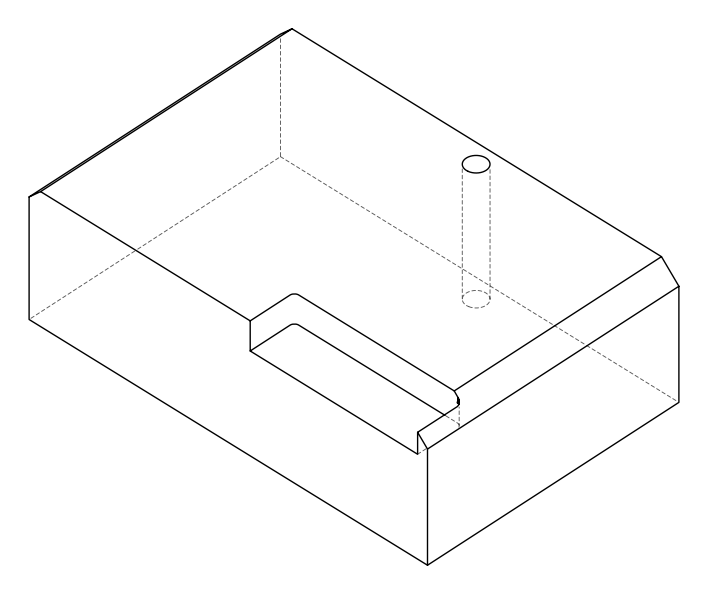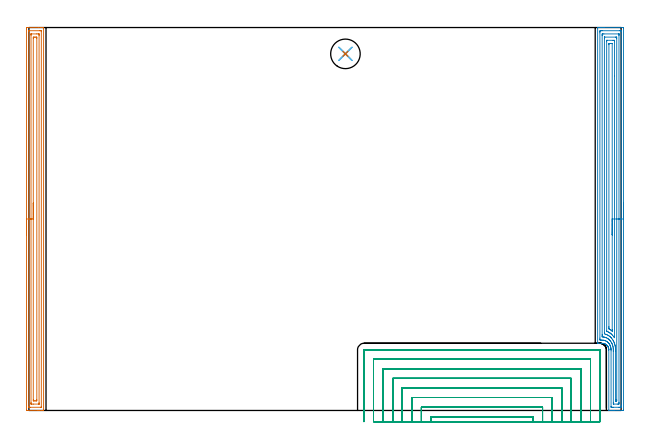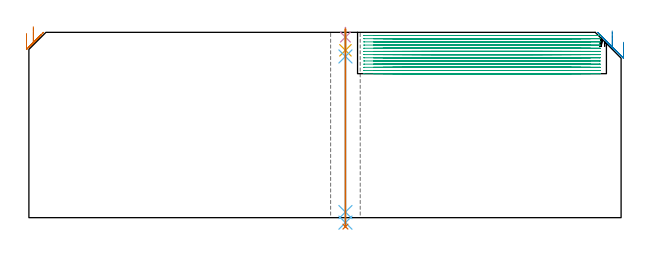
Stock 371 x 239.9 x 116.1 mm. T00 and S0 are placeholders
(PLAN: 7 operations, 5 tool changes, 92.2 min)
(1 AREA_MILL | FG_CHAMFER_SURFACE | UGT0205_001 | 7.93 min | 13733 mm3)
(2 AREA_MILL_1 | FG_CHAMFER_SURFACE_1 | UGT0205_001 | 11.13 min | 31480 mm3)
(3 MILL_SLOT | SLOT_PARTIAL_RECTANGULAR | NXT0201_009 | Follow Part, ap 2, ae 75% | 71.98 min | 168802 mm3)
(4 SPOT_DRILL | STEP1HOLE | NXT0321_9005460120000 | 0.05 min | 185 mm3)
(5 DRILL_BLIND_HOLE_INTO_CENTER | STEP1HOLE | NXT0301_046 | 0.05 min | 364 mm3)
(6 GUN_DRILL_THROUGH_HOLE | STEP1HOLE | UGT0307_003 | 0.56 min | 4047 mm3)
(7 SPADE_DRILL_TO_ENLARGE_THROUGH_HOLE | STEP1HOLE | UGT0306_009 | 0.5 min | 26568 mm3)
(TOOL UGT0205_001 | Chamfer Mill 20 x 3 x 45 deg. | D20 FL50 Z2)
(TOOL NXT0201_009 | ENDMILL 8mm [2P460-0800-NA 1630] | D8 FL26 Z6)
(TOOL NXT0321_9005460120000 | NC Spot Drill, 142deg, 12mm, Carbide, Uncoated | D12 PA142 FL30 Z2)
(TOOL NXT0301_046 | Carbide Drill 7.5mm [860.1-0750-038A1-MM 2214] | D7.5 PA140 FL53 Z2)
(TOOL UGT0307_003 | Gun Drill 7 mm | D7 PA130 FL24 Z1)
(TOOL UGT0306_009 | Spade Drill 18.5mm | D18.5 PA132 FL10 Z2)
(OP 1 AREA_MILL)
G17 G21 G94 G90
T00 M6
G54
G17 G0 G90 X-1.5 Y109.95 S1061 M3
G43 Z126.1 H0
Z115.4
G94 G1 Y109.988 Z114.528 F250.
Y110.102 Z113.663
Y110.291 Z112.812
Y110.553 Z111.98
Y110.887 Z111.174
Y111.29 Z110.4
Y111.758 Z109.664
Y112.29 Z108.972
Y112.879 Z108.329
Y113.522 Z107.74
Y114.214 Z107.208
Y114.95 Z106.74
Y115.724 Z106.337
Y116.53 Z106.003
Y117.362 Z105.741
Y118.213 Z105.552
Y119.078 Z105.438
Y119.95 Z105.4
Y238.875
X-1.499 Y239.275 Z105.401
X-1.495 Y239.763 Z105.403
X-1.492 Y239.891 Z105.406
X-1.012 Y239.896 Z105.885
X-0.394 Y239.9 Z106.503
X6.06 Z112.955
X7.477 Z114.373
X7.828 Z114.723
X8.531 Z115.431
X8.812 Z115.712
X9.182 Y239.892 Z116.074
X9.197 Y239.891 Z116.088
X9.2 Y239.722 Z116.1
Y0.173
X9.205 Y0.01 Z116.095
X9.183 Y0.008 Z116.074
X8.812 Y0. Z115.712
X8.531 Z115.431
X7.828 Z114.723
X6.593 Z113.49
X6.06 Z112.955
X5.442 Z112.338
X-1.279 Y0.001 Z105.618
X-1.492 Y0.01 Z105.406
X-1.499 Y0.223 Z105.399
Y0.246
X-1.5 Y119.95 Z105.4
X-0.086 Z106.814
X-0.085 Y237.807 Z106.815
X-0.084 Y237.86 Z106.816
X-0.082 Y237.885 Z106.818
X-0.08 Y237.89 Z106.82
X-0.059 Y237.892 Z106.841
X0.349 Y237.899 Z107.249
X6.944 Z113.844
X7.423 Y237.897 Z114.323
X7.665 Y237.89 Z114.565
X7.779 Y237.884 Z114.679
X7.785 Y237.531 Z114.685
Y237.488
Y2.093
X7.784 Y2.04 Z114.684
X7.782 Y2.015 Z114.682
X7.78 Y2.01 Z114.68
X7.759 Y2.008 Z114.659
X7.351 Y2.001 Z114.251
X0.756 Z107.656
X0.277 Y2.003 Z107.177
X0.035 Y2.01 Z106.935
X-0.079 Y2.016 Z106.821
X-0.085 Y2.369 Z106.815
Y2.412
X-0.086 Y119.95 Z106.814
X1.328 Z108.228
X1.329 Y235.121 Z108.229
X1.331 Y235.7 Z108.231
X1.333 Y235.857 Z108.233
X1.335 Y235.887 Z108.235
X1.377 Y235.893 Z108.277
X1.444 Y235.898 Z108.344
X4.978 Y235.9 Z111.878
X5.863 Y235.899 Z112.763
X6.06 Y235.896 Z112.96
X6.257 Y235.89 Z113.157
X6.365 Y235.88 Z113.265
X6.368 Y235.805 Z113.268
X6.37 Y235.7 Z113.27
X6.371 Y235.385 Z113.271
Y234.806
Y4.779
X6.369 Y4.2 Z113.269
X6.367 Y4.043 Z113.267
X6.365 Y4.013 Z113.265
X6.323 Y4.007 Z113.223
X6.256 Y4.002 Z113.156
X2.722 Y4. Z109.622
X1.837 Y4.001 Z108.737
X1.64 Y4.004 Z108.54
X1.443 Y4.01 Z108.343
X1.335 Y4.02 Z108.235
X1.332 Y4.095 Z108.232
X1.33 Y4.2 Z108.23
X1.329 Y4.515 Z108.229
X1.328 Y5.094 Z108.228
Y119.95
X2.743 Z109.643
Y233.019
X2.749 Y233.684 Z109.649
X2.761 Y233.89 Z109.661
X2.972 Y233.896 Z109.872
X3.408 Y233.9 Z110.308
X4.304 Z111.204
X4.73 Y233.896 Z111.63
X4.937 Y233.89 Z111.837
X4.95 Y233.774 Z111.85
X4.956 Y233.241 Z111.856
X4.957 Y6.881 Z111.857
X4.951 Y6.216 Z111.851
X4.939 Y6.01 Z111.839
X4.728 Y6.004 Z111.628
X4.292 Y6. Z111.192
X3.396 Z110.296
X2.97 Y6.004 Z109.87
X2.763 Y6.01 Z109.663
X2.75 Y6.126 Z109.65
X2.743 Y6.659 Z109.643
Y119.95
Y120.822 Z109.681
Y121.686 Z109.795
Y122.538 Z109.983
Y123.37 Z110.246
Y124.176 Z110.58
Y124.95 Z110.982
Y125.686 Z111.451
Y126.378 Z111.982
Y127.021 Z112.572
Y127.61 Z113.215
Y128.141 Z113.907
Y128.61 Z114.643
Y129.013 Z115.416
Y129.347 Z116.222
Y129.609 Z117.054
Y129.798 Z117.906
Y129.912 Z118.771
Y129.95 Z119.643
G0 Z126.1
M5
M2
(OP 2 AREA_MILL_1)
G17 G21 G94 G90
T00 M6
G54
G17 G0 G90 X372.5 Y129.95 S1061 M3
G43 Z126.1 H0
Z109.9
G94 G1 Y129.912 Z109.028 F250.
Y129.798 Z108.164
Y129.609 Z107.312
Y129.347 Z106.48
Y129.013 Z105.674
Y128.61 Z104.9
Y128.142 Z104.164
Y127.61 Z103.472
Y127.021 Z102.829
Y126.378 Z102.24
Y125.686 Z101.708
Y124.95 Z101.24
Y124.176 Z100.837
Y123.37 Z100.503
Y122.538 Z100.241
Y121.686 Z100.052
Y120.822 Z99.938
Y119.95 Z99.9
Y0.625
X372.497 Y0.28 Z99.902
X372.492 Y0.01 Z99.906
X372.219 Y0. Z100.179
X366.621 Z105.774
X365.197 Z107.199
X364.844 Z107.551
X363.821 Z108.578
X363.383 Y0.001 Z109.008
X363.337 Y0.004 Z109.054
X363.303 Y0.01 Z109.088
X363.3 Y0.178 Z109.1
X363.296 Y37.924
X363.297 Y38.002 Z109.102
X363.293 Y38.063
X363.288 Y38.242 Z109.111
X363.269 Y38.453 Z109.128
X363.235 Y38.677 Z109.163
X363.215 Y38.761 Z109.183
X363.145 Y39.059 Z109.249
X363.132 Y39.12 Z109.265
X363.1 Y39.218 Z109.299
X363.067 Y39.311 Z109.331
X362.998 Y39.506 Z109.396
X362.975 Y39.575 Z109.421
X362.892 Y39.77 Z109.507
X362.88 Y39.797 Z109.519
X362.799 Y39.953 Z109.6
X362.767 Y40.014 Z109.632
X362.634 Y40.229 Z109.766
X362.619 Y40.254 Z109.781
X362.475 Y40.457 Z109.921
X362.457 Y40.484 Z109.94
X362.404 Y40.549 Z109.994
X362.278 Y40.701 Z110.121
X362.088 Y40.907 Z110.311
X361.836 Y41.129 Z110.562
X361.574 Y41.331 Z110.825
X361.164 Y41.585 Z111.235
X360.855 Y41.74 Z111.545
X360.736 Y41.8 Z111.663
X360.69 Y41.817 Z111.709
X360.568 Y41.854 Z111.83
X360.402 Y41.905 Z111.991
X360.25 Y41.952 Z112.144
X360.026 Y41.998 Z112.369
X359.804 Y42.043 Z112.592
X358.921 Y42.09 Z113.476
X356.516 Y42.099 Z115.882
X356.319 Y42.106 Z116.074
X356.303 Y42.109 Z116.089
X356.3 Y42.187 Z116.1
Y239.722
X356.303 Y239.891 Z116.088
X356.341 Y239.9 Z116.05
X356.736 Z115.663
X357.03 Z115.369
X357.737 Z114.658
X358.979 Z113.418
X360.402 Z111.993
X371.951 Z100.446
X372.221 Y239.898 Z100.177
X372.492 Y239.89 Z99.906
X372.499 Y239.618 Z99.899
X372.5 Y119.95 Z99.9
X371.086 Z101.314
Y3.306
X371.085 Y2.412 Z101.315
X371.084 Y2.391 Z101.316
X371.063 Y2.01 Z101.337
X370.582 Y2.002 Z101.818
X370.175 Y2.001 Z102.225
X369.696 Y2. Z102.704
X366.142 Z106.258
X365.733 Y2.001 Z106.667
X365.251 Y2.003 Z107.149
X364.844 Y2.01 Z107.556
X364.721 Y2.029 Z107.679
X364.717 Y2.282 Z107.683
X364.715 Y2.412 Z107.685
X364.712 Y37.405 Z107.688
X364.705 Y38.165 Z107.695
X364.704 Y38.236 Z107.696
X364.7 Y38.311 Z107.7
X364.667 Y38.696 Z107.733
X364.617 Y39.059 Z107.783
X364.563 Y39.342 Z107.837
X364.412 Y39.953 Z107.988
X364.173 Y40.628 Z108.227
X364.076 Y40.847 Z108.324
X363.956 Y41.089 Z108.444
X363.718 Y41.5 Z108.682
X363.559 Y41.74 Z108.841
X363.351 Y42.023 Z109.049
X363.067 Y42.353 Z109.333
X362.79 Y42.634 Z109.61
X362.462 Y42.914 Z109.938
X362.179 Y43.128 Z110.221
X361.511 Y43.528 Z110.889
X361.291 Y43.636 Z111.109
X361.092 Y43.727 Z111.308
X360.402 Y43.932 Z111.998
X359.905 Y44.029 Z112.495
X359.514 Y44.053 Z112.886
X358.962 Y44.083 Z113.438
X358.625 Y44.089 Z113.775
X358.061 Y44.096 Z114.339
X357.737 Y44.105 Z114.663
X357.716 Y44.422 Z114.684
X357.715 Y44.444 Z114.685
X357.714 Y45.316 Z114.686
Y236.594
X357.715 Y237.488 Z114.685
X357.716 Y237.509 Z114.684
X357.737 Y237.89 Z114.663
X358.218 Y237.898 Z114.182
X358.625 Y237.899 Z113.775
X359.104 Y237.9 Z113.296
X370.175 Y237.899 Z102.225
X370.656 Y237.897 Z101.744
X371.063 Y237.89 Z101.337
X371.084 Y237.488 Z101.316
X371.085 Y237.466 Z101.315
X371.086 Y119.95 Z101.314
X369.672 Z102.728
X369.671 Y5.094 Z102.729
X369.67 Y4.707 Z102.73
X369.667 Y4.2 Z102.733
X369.664 Y4.016 Z102.736
X369.48 Y4.005 Z102.92
X369.286 Y4.002 Z103.114
X368.596 Y4. Z103.804
X366.422 Y4.001 Z105.978
X366.29 Y4.004 Z106.11
X366.184 Y4.01 Z106.216
X366.135 Y4.015 Z106.265
X366.133 Y4.036 Z106.267
X366.131 Y4.2 Z106.269
X366.129 Y4.695 Z106.271
X366.128 Y5.094 Z106.272
X366.126 Y36.875 Z106.274
X366.125 Y37.271 Z106.275
X366.121 Y37.774 Z106.279
X366.115 Y38.165 Z106.285
X366.089 Y38.701 Z106.311
X366.058 Y39.059 Z106.342
X365.954 Y39.73 Z106.446
X365.909 Y39.953 Z106.491
X365.733 Y40.685 Z106.667
X365.682 Y40.847 Z106.718
X365.656 Y40.923 Z106.744
X365.348 Y41.74 Z107.052
X365.242 Y41.979 Z107.158
X364.97 Y42.508 Z107.43
X364.896 Y42.634 Z107.504
X364.844 Y42.719 Z107.556
X364.523 Y43.203 Z107.877
X364.283 Y43.528 Z108.117
X363.956 Y43.909 Z108.444
X363.706 Y44.167 Z108.694
X363.432 Y44.422 Z108.968
X363.067 Y44.724 Z109.333
X362.816 Y44.914 Z109.584
X362.164 Y45.316 Z110.236
X361.582 Y45.602 Z110.818
X361.291 Y45.711 Z111.109
X360.729 Y45.881 Z111.671
X360.402 Y45.95 Z111.998
X360.048 Y46.017 Z112.352
X359.672 Y46.051 Z112.728
X359.139 Y46.091 Z113.261
X359.135 Y46.21 Z113.265
X359.131 Y46.595 Z113.269
X359.129 Y47.103 Z113.271
X359.128 Y47.491 Z113.272
X359.129 Y234.806 Z113.271
X359.13 Y235.193 Z113.27
X359.133 Y235.7 Z113.267
X359.135 Y235.884 Z113.265
X359.32 Y235.895 Z113.08
X359.514 Y235.898 Z112.886
X360.204 Y235.9 Z112.196
X369.286 Y235.899 Z103.114
X369.485 Y235.897 Z102.915
X369.617 Y235.893 Z102.783
X369.661 Y235.89 Z102.739
X369.665 Y235.874 Z102.735
X369.667 Y235.829 Z102.733
X369.67 Y235.7 Z102.73
X369.671 Y235.312 Z102.729
X369.672 Y234.806 Z102.728
Y119.95
X368.257 Z104.143
Y6.771
X368.253 Y6.133 Z104.147
X368.25 Y6.028 Z104.15
X368.245 Y6.009 Z104.155
X368.222 Y6.006 Z104.178
X368.169 Y6.003 Z104.231
X367.952 Y6.001 Z104.448
X367.736 Z104.664
X367.627 Y6.003 Z104.773
X367.574 Y6.007 Z104.826
X367.552 Y6.009 Z104.848
X367.549 Y6.031 Z104.851
X367.543 Y6.848 Z104.857
X367.542 Y6.881 Z104.858
X367.541 Y37.271 Z104.859
X367.536 Y38.139 Z104.864
X367.535 Y38.165 Z104.865
X367.509 Y38.785 Z104.891
X367.489 Y39.059 Z104.911
X367.487 Y39.082 Z104.913
X367.431 Y39.54 Z104.969
X367.371 Y39.953 Z105.029
X367.344 Y40.119 Z105.056
X367.266 Y40.516 Z105.134
X367.187 Y40.847 Z105.213
X367.079 Y41.28 Z105.321
X366.942 Y41.74 Z105.458
X366.622 Y42.634 Z105.778
X366.449 Y43.021 Z105.951
X366.339 Y43.244 Z106.061
X366.19 Y43.528 Z106.21
X366.028 Y43.824 Z106.372
X365.733 Y44.308 Z106.667
X365.66 Y44.422 Z106.74
X365.515 Y44.641 Z106.885
X364.973 Y45.316 Z107.427
X364.844 Y45.466 Z107.556
X364.481 Y45.84 Z107.919
X364.078 Y46.21 Z108.322
X363.956 Y46.31 Z108.444
X363.48 Y46.689 Z108.92
X363.067 Y46.944 Z109.333
X362.969 Y47.004 Z109.431
X362.801 Y47.103 Z109.599
X362.179 Y47.424 Z110.221
X361.961 Y47.529 Z110.439
X361.626 Y47.66 Z110.774
X361.291 Y47.766 Z111.109
X360.55 Y47.997 Z111.85
X360.544 Y48.749 Z111.856
X360.543 Y48.891 Z111.857
Y233.019
X360.547 Y233.767 Z111.853
X360.55 Y233.876 Z111.85
X360.556 Y233.891 Z111.844
X360.579 Y233.894 Z111.821
X360.634 Y233.897 Z111.766
X360.853 Y233.899 Z111.547
X367.522 Y233.9 Z104.878
X367.951 Y233.894 Z104.449
X368.166 Y233.89 Z104.234
X368.251 Y233.875 Z104.149
X368.257 Y233.019 Z104.143
Y119.95
X366.843 Z105.557
Y45.986
X366.841 Y45.763 Z105.559
X366.838 Y45.614 Z105.562
X366.837 Y45.584 Z105.563
X366.621 Y45.889 Z105.779
X366.387 Y46.21 Z106.013
X365.733 Y47.024 Z106.667
X365.663 Y47.103 Z106.737
X365.255 Y47.513 Z107.145
X364.844 Y47.888 Z107.556
X364.72 Y47.997 Z107.68
X364.292 Y48.331 Z108.108
X364.112 Y48.469 Z108.288
X363.956 Y48.57 Z108.444
X363.442 Y48.891 Z108.958
X363.201 Y49.026 Z109.199
X363.067 Y49.098 Z109.333
X362.64 Y49.321 Z109.76
X362.179 Y49.522 Z110.221
X361.993 Y49.604 Z110.407
X361.964 Y49.619 Z110.436
X361.961 Y49.652 Z110.439
X361.959 Y49.71 Z110.441
X361.957 Y49.785 Z110.443
Y50.008
Y231.454
X361.959 Y231.678 Z110.441
X361.962 Y231.827 Z110.438
X361.964 Y231.877 Z110.436
X361.974 Y231.89 Z110.426
X362.013 Y231.893 Z110.387
X362.179 Y231.897 Z110.221
X362.403 Y231.9 Z109.997
X365.957 Y231.899 Z106.443
X366.621 Y231.893 Z105.779
X366.836 Y231.89 Z105.564
X366.84 Y231.454 Z105.56
X366.842 Y231.231 Z105.558
X366.843 Y209.64 Z105.557
Y119.95
X365.429 Z106.971
Y50.679
X365.427 Y50.092 Z106.973
X365.423 Y49.785 Z106.977
X365.422 Y49.753 Z106.978
X365.412 Y49.757 Z106.988
X365.365 Y49.785 Z107.035
X364.844 Y50.182 Z107.556
X364.554 Y50.381 Z107.846
X364.085 Y50.679 Z108.315
X363.503 Y51.016 Z108.897
X363.378 Y51.094 Z109.022
X363.375 Y51.263 Z109.025
X363.373 Y51.573 Z109.027
X363.371 Y52.161 Z109.029
Y52.466
Y229.137
X363.373 Y229.443 Z109.027
X363.376 Y229.737 Z109.024
X363.378 Y229.875 Z109.022
X363.511 Y229.891 Z108.889
X363.956 Y229.896 Z108.444
X364.391 Y229.9 Z108.009
X364.844 Z107.556
X365.28 Y229.899 Z107.12
X365.409 Y229.892 Z106.991
X365.42 Y229.89 Z106.98
X365.422 Y229.879 Z106.978
X365.426 Y229.837 Z106.974
X365.428 Y229.75 Z106.972
X365.429 Y119.95 Z106.971
Y119.078 Z107.009
Y118.214 Z107.123
Y117.362 Z107.312
Y116.53 Z107.574
Y115.724 Z107.908
Y114.95 Z108.311
Y114.214 Z108.78
Y113.522 Z109.311
Y112.879 Z109.9
Y112.29 Z110.543
Y111.758 Z111.235
Y111.29 Z111.971
Y110.887 Z112.745
Y110.553 Z113.551
Y110.291 Z114.383
Y110.102 Z115.235
Y109.988 Z116.1
Y109.95 Z116.971
G0 Z126.1
M5
M2
(OP 3 MILL_SLOT)
G17 G21 G94 G90
T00 M6
G54
G17 G0 G90 X315.809 Y-7. S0 M3
G43 Z126.1 H1
Z114.108
G94 G1 X315.8 Y-4. F250.
Y-3.9 F500.
X251.9
Y-4.
Y-7. F250.
X321.811
X321.8 Y-4.
Y-3.871 F500.
Y2.1
X245.9
Y-4.
Y-7. F250.
X327.813
X327.8 Y-4.
Y-3.871 F500.
Y8.1
X239.9
Y-4.
Y-7. F250.
X333.816
X333.8 Y-4.
Y-3.871 F500.
Y14.1
X233.9
Y-4.
Y-7. F250.
X339.822
X339.8 Y-4.
Y-3.871 F500.
Y20.1
X227.9
Y-4.
Y-7. F250.
X345.833
X345.801 Y-4.
X345.8 Y-3.871 F500.
Y26.1
X221.9
Y-4.
Y-7. F250.
X351.866 Y-6.999
X351.801 Y-4.
X351.8 Y-3.871 F500.
Y32.1
X215.9
Y-4.
Y-7. F250.
X357.8 Y-6.871
Y-3.871
Y38. F500.
X357.795 Y38.055
X357.755 Y38.095
X357.7 Y38.1
X210.
X209.945 Y38.095
X209.905 Y38.055
X209.9 Y38.
Y-4.
Y-7. F250.
G0 X315.8 Z112.115
G1 Y-4.
Y-3.9 F500.
X251.9
Y-4.
Y-7. F250.
X321.8
Y-4.
Y2.1 F500.
X245.9
Y-4.
Y-7. F250.
X327.8
Y-4.
Y8.1 F500.
X239.9
Y-4.
Y-7. F250.
X333.8
Y-4.
Y14.1 F500.
X233.9
Y-4.
Y-7. F250.
X339.8
Y-4.
Y20.1 F500.
X227.9
Y-4.
Y-7. F250.
X345.8
Y-4.
Y26.1 F500.
X221.9
Y-4.
Y-7. F250.
X351.8
Y-4.
Y32.1 F500.
X215.9
Y-4.
Y-7. F250.
X357.8
Y-4.
Y38. F500.
X357.795 Y38.055
X357.755 Y38.095
X357.7 Y38.1
X210.
X209.945 Y38.095
X209.905 Y38.055
X209.9 Y38.
Y-4.
Y-7. F250.
G0 X315.8 Z110.123
G1 Y-4.
Y-3.9 F500.
X251.9
Y-4.
Y-7. F250.
X321.8
Y-4.
Y2.1 F500.
X245.9
Y-4.
Y-7. F250.
X327.8
Y-4.
Y8.1 F500.
X239.9
Y-4.
Y-7. F250.
X333.8
Y-4.
Y14.1 F500.
X233.9
Y-4.
Y-7. F250.
X339.8
Y-4.
Y20.1 F500.
X227.9
Y-4.
Y-7. F250.
X345.8
Y-4.
Y26.1 F500.
X221.9
Y-4.
Y-7. F250.
X351.8
Y-4.
Y32.1 F500.
X215.9
Y-4.
Y-7. F250.
X357.8
Y-4.
Y38. F500.
X357.795 Y38.055
X357.755 Y38.095
X357.7 Y38.1
X210.
X209.945 Y38.095
X209.905 Y38.055
X209.9 Y38.
Y-4.
Y-7. F250.
G0 X315.8 Z108.131
G1 Y-4.
Y-3.9 F500.
X251.9
Y-4.
Y-7. F250.
X321.8
Y-4.
Y2.1 F500.
X245.9
Y-4.
Y-7. F250.
X327.8
Y-4.
Y8.1 F500.
X239.9
Y-4.
Y-7. F250.
X333.8
Y-4.
Y14.1 F500.
X233.9
Y-4.
Y-7. F250.
X339.8
Y-4.
Y20.1 F500.
X227.9
Y-4.
Y-7. F250.
X345.8
Y-4.
Y26.1 F500.
X221.9
Y-4.
Y-7. F250.
X351.8
Y-4.
Y32.1 F500.
X215.9
Y-4.
Y-7. F250.
X357.8
Y-4.
Y38. F500.
X357.795 Y38.055
X357.755 Y38.095
X357.7 Y38.1
X210.
X209.945 Y38.095
X209.905 Y38.055
X209.9 Y38.
Y-4.
Y-7. F250.
G0 X315.8 Z106.138
G1 Y-4.
Y-3.9 F500.
X251.9
Y-4.
Y-7. F250.
X321.8
Y-4.
Y2.1 F500.
X245.9
Y-4.
Y-7. F250.
X327.8
Y-4.
Y8.1 F500.
X239.9
Y-4.
Y-7. F250.
X333.8
Y-4.
Y14.1 F500.
X233.9
Y-4.
Y-7. F250.
X339.8
Y-4.
Y20.1 F500.
X227.9
Y-4.
Y-7. F250.
X345.8
Y-4.
Y26.1 F500.
X221.9
Y-4.
Y-7. F250.
X351.8
Y-4.
Y32.1 F500.
X215.9
Y-4.
Y-7. F250.
X357.8
Y-4.
Y38. F500.
X357.795 Y38.055
X357.755 Y38.095
X357.7 Y38.1
X210.
X209.945 Y38.095
X209.905 Y38.055
X209.9 Y38.
Y-4.
Y-7. F250.
G0 X315.8 Z104.146
G1 Y-4.
Y-3.9 F500.
X251.9
Y-4.
Y-7. F250.
X321.8
Y-4.
Y2.1 F500.
X245.9
Y-4.
Y-7. F250.
X327.8
Y-4.
Y8.1 F500.
X239.9
Y-4.
Y-7. F250.
X333.8
Y-4.
Y14.1 F500.
X233.9
Y-4.
Y-7. F250.
X339.8
Y-4.
Y20.1 F500.
X227.9
Y-4.
Y-7. F250.
X345.8
Y-4.
Y26.1 F500.
X221.9
Y-4.
Y-7. F250.
X351.8
Y-4.
Y32.1 F500.
X215.9
Y-4.
Y-7. F250.
X357.8
Y-4.
Y38. F500.
X357.795 Y38.055
X357.755 Y38.095
X357.7 Y38.1
X210.
X209.945 Y38.095
X209.905 Y38.055
X209.9 Y38.
Y-4.
Y-7. F250.
G0 X315.8 Z102.154
G1 Y-4.
Y-3.9 F500.
X251.9
Y-4.
Y-7. F250.
X321.8
Y-4.
Y2.1 F500.
X245.9
Y-4.
Y-7. F250.
X327.8
Y-4.
Y8.1 F500.
X239.9
Y-4.
Y-7. F250.
X333.8
Y-4.
Y14.1 F500.
X233.9
Y-4.
Y-7. F250.
X339.8
Y-4.
Y20.1 F500.
X227.9
Y-4.
Y-7. F250.
X345.8
Y-4.
Y26.1 F500.
X221.9
Y-4.
Y-7. F250.
X351.8
Y-4.
Y32.1 F500.
X215.9
Y-4.
Y-7. F250.
X357.8
Y-4.
Y38. F500.
X357.795 Y38.055
X357.755 Y38.095
X357.7 Y38.1
X210.
X209.945 Y38.095
X209.905 Y38.055
X209.9 Y38.
Y-4.
Y-7. F250.
G0 X315.8 Z100.162
G1 Y-4.
Y-3.9 F500.
X251.9
Y-4.
Y-7. F250.
X321.8
Y-4.
Y2.1 F500.
X245.9
Y-4.
Y-7. F250.
X327.8
Y-4.
Y8.1 F500.
X239.9
Y-4.
Y-7. F250.
X333.8
Y-4.
Y14.1 F500.
X233.9
Y-4.
Y-7. F250.
X339.8
Y-4.
Y20.1 F500.
X227.9
Y-4.
Y-7. F250.
X345.8
Y-4.
Y26.1 F500.
X221.9
Y-4.
Y-7. F250.
X351.8
Y-4.
Y32.1 F500.
X215.9
Y-4.
Y-7. F250.
X357.8
Y-4.
Y38. F500.
X357.795 Y38.055
X357.755 Y38.095
X357.7 Y38.1
X210.
X209.945 Y38.095
X209.905 Y38.055
X209.9 Y38.
Y-4.
Y-7. F250.
G0 X315.8 Z98.169
G1 Y-4.
Y-3.9 F500.
X251.9
Y-4.
Y-7. F250.
X321.8
Y-4.
Y2.1 F500.
X245.9
Y-4.
Y-7. F250.
X327.8
Y-4.
Y8.1 F500.
X239.9
Y-4.
Y-7. F250.
X333.8
Y-4.
Y14.1 F500.
X233.9
Y-4.
Y-7. F250.
X339.8
Y-4.
Y20.1 F500.
X227.9
Y-4.
Y-7. F250.
X345.8
Y-4.
Y26.1 F500.
X221.9
Y-4.
Y-7. F250.
X351.8
Y-4.
Y32.1 F500.
X215.9
Y-4.
Y-7. F250.
X357.8
Y-4.
Y38. F500.
X357.795 Y38.055
X357.755 Y38.095
X357.7 Y38.1
X210.
X209.945 Y38.095
X209.905 Y38.055
X209.9 Y38.
Y-4.
Y-7. F250.
G0 X315.8 Z96.177
G1 Y-4.
Y-3.9 F500.
X251.9
Y-4.
Y-7. F250.
X321.8
Y-4.
Y2.1 F500.
X245.9
Y-4.
Y-7. F250.
X327.8
Y-4.
Y8.1 F500.
X239.9
Y-4.
Y-7. F250.
X333.8
Y-4.
Y14.1 F500.
X233.9
Y-4.
Y-7. F250.
X339.8
Y-4.
Y20.1 F500.
X227.9
Y-4.
Y-7. F250.
X345.8
Y-4.
Y26.1 F500.
X221.9
Y-4.
Y-7. F250.
X351.8
Y-4.
Y32.1 F500.
X215.9
Y-4.
Y-7. F250.
X357.8
Y-4.
Y38. F500.
X357.795 Y38.055
X357.755 Y38.095
X357.7 Y38.1
X210.
X209.945 Y38.095
X209.905 Y38.055
X209.9 Y38.
Y-4.
Y-7. F250.
G0 X315.8 Z94.185
G1 Y-4.
Y-3.9 F500.
X251.9
Y-4.
Y-7. F250.
X321.8
Y-4.
Y2.1 F500.
X245.9
Y-4.
Y-7. F250.
X327.8
Y-4.
Y8.1 F500.
X239.9
Y-4.
Y-7. F250.
X333.8
Y-4.
Y14.1 F500.
X233.9
Y-4.
Y-7. F250.
X339.8
Y-4.
Y20.1 F500.
X227.9
Y-4.
Y-7. F250.
X345.8
Y-4.
Y26.1 F500.
X221.9
Y-4.
Y-7. F250.
X351.8
Y-4.
Y32.1 F500.
X215.9
Y-4.
Y-7. F250.
X357.8
Y-4.
Y38. F500.
X357.795 Y38.055
X357.755 Y38.095
X357.7 Y38.1
X210.
X209.945 Y38.095
X209.905 Y38.055
X209.9 Y38.
Y-4.
Y-7. F250.
G0 X315.8 Z92.192
G1 Y-4.
Y-3.9 F500.
X251.9
Y-4.
Y-7. F250.
X321.8
Y-4.
Y2.1 F500.
X245.9
Y-4.
Y-7. F250.
X327.8
Y-4.
Y8.1 F500.
X239.9
Y-4.
Y-7. F250.
X333.8
Y-4.
Y14.1 F500.
X233.9
Y-4.
Y-7. F250.
X339.8
Y-4.
Y20.1 F500.
X227.9
Y-4.
Y-7. F250.
X345.8
Y-4.
Y26.1 F500.
X221.9
Y-4.
Y-7. F250.
X351.8
Y-4.
Y32.1 F500.
X215.9
Y-4.
Y-7. F250.
X357.8
Y-4.
Y38. F500.
X357.795 Y38.055
X357.755 Y38.095
X357.7 Y38.1
X210.
X209.945 Y38.095
X209.905 Y38.055
X209.9 Y38.
Y-4.
Y-7. F250.
G0 X315.8 Z90.2
G1 Y-4.
Y-3.9 F500.
X251.9
Y-4.
Y-7. F250.
X321.8
Y-4.
Y2.1 F500.
X245.9
Y-4.
Y-7. F250.
X327.8
Y-4.
Y8.1 F500.
X239.9
Y-4.
Y-7. F250.
X333.8
Y-4.
Y14.1 F500.
X233.9
Y-4.
Y-7. F250.
X339.8
Y-4.
Y20.1 F500.
X227.9
Y-4.
Y-7. F250.
X345.8
Y-4.
Y26.1 F500.
X221.9
Y-4.
Y-7. F250.
X351.8
Y-4.
Y32.1 F500.
X215.9
Y-4.
Y-7. F250.
X357.8
Y-4.
Y38. F500.
X357.795 Y38.055
X357.755 Y38.095
X357.7 Y38.1
X210.
X209.945 Y38.095
X209.905 Y38.055
X209.9 Y38.
Y-4.
Y-7. F250.
G0 Z126.1
M5
M2
(OP 4 SPOT_DRILL)
G17 G21 G94 G90
T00 M6
G54
G17 G0 G90 X198.3 Y223.4 S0 M3
G43 Z126.1 H0
G94 G81 G98 Z113.1 F250. R119.1
G80
M5
M2
(OP 5 DRILL_BLIND_HOLE_INTO_CENTER)
G17 G21 G94 G90
T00 M6
G54
G17 G0 G90 X198.3 Y223.4 S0 M3
G43 Z126.1 H1
G94 G81 G98 Z104.85 F250. R118.1
G80
M5
M2
(OP 6 GUN_DRILL_THROUGH_HOLE)
G17 G21 G94 G90
T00 M6
G54
G17 G0 G90 X198.3 Y223.4 M8
G43 Z126.1 H0
Z115.889
S716 M3
G94 G1 Z100.992 F125. M26
G4 X.084
Z3.5 F250.
G4 X.084
Z-3.132 F125.
G4 X.084
M5
M9
G0 Z115.889
Z126.1
M2
(OP 7 SPADE_DRILL_TO_ENLARGE_THROUGH_HOLE)
G17 G21 G94 G90
T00 M6
G54
G17 G0 G90 X198.3 Y223.4 S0 M3
G43 Z126.1 H0
G94 G73 G98 Z-5.618 F250. Q17.388 R118.1
G80
M5
M2
